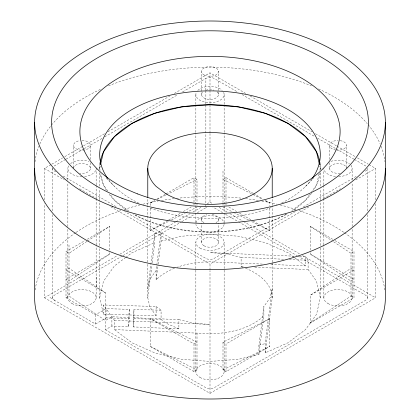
<?xml version="1.0" encoding="UTF-8"?>
<svg xmlns="http://www.w3.org/2000/svg" width="420" height="420" viewBox="0 0 420 420"><rect width="100%" height="100%" fill="white"/><g stroke="black" fill="none" stroke-linecap="round" stroke-linejoin="round"><path stroke-width="0.32" stroke-dasharray="2.1 1.58" d="M375.596 203.7L375.596 297.759L210 393.362L44.404 297.759L44.404 203.7M44.404 199.784L44.404 168.43L51.209 164.504M52.432 297.759L52.432 214.153M52.432 210.887L52.432 168.43M105.41 292.798L66.003 270.044L69.001 268.312L105.41 292.798L105.41 329.747L111.893 326.004L128.494 326.713L129.538 318.57L129.538 309.33L106.087 308.674L95.498 314.785L66.003 297.759L66.003 251.57L85.097 240.545M67.861 297.759L67.861 229.173M67.861 226.564L67.861 182.8M67.861 180.191L67.861 168.43M129.538 309.33L128.494 317.478L111.893 316.769L105.41 320.507L69.001 296.026L69.001 244.062M73.516 167.79L73.516 145.336M90.489 168.43L90.489 162.655M90.489 159.448L90.489 145.336M122.33 256L54.149 295.365A5.859 3.381 0 0 0 54.149 300.148L95.498 324.025L95.498 314.785M96.143 297.759L96.143 245.506M96.143 244.85L96.143 199.127M96.143 198.476L96.143 185.414M96.143 184.758L96.143 168.43A14.144 8.164 0 0 1 84.462 176.474M96.479 286.508L96.479 277.268M103.451 314.239L103.451 305.004L156.114 306.479L156.114 315.719L103.451 314.239L99.692 297.759L99.692 248.115M99.692 245.506L99.692 200.434M99.692 199.784L99.692 188.68M99.692 186.065L99.692 173.003M99.692 162.761L99.692 169.738M95.498 324.025L106.087 317.909L106.087 308.674M109.814 250.121L109.814 226.275L87.344 239.248M111.893 326.004L111.893 316.769M320.308 248.115L320.308 297.759L316.549 314.239L305.529 329.6L287.999 342.788L265.151 352.91L265.151 343.67L272.223 288.519L270.102 297.817L263.886 306.479L263.886 315.719L258.93 354.396L238.549 359.273L210 361.442L181.451 359.273L154.849 352.91L132.001 342.788L114.471 329.6L114.471 320.36L103.451 305.004M128.494 326.713L128.494 317.478M178.889 328.87L133.24 326.918L133.24 317.683L133.933 309.456L161.075 310.217L161.075 319.457L166 323.159L178.889 328.87L178.889 319.631L133.24 317.683M133.24 326.918L133.933 318.691L133.933 309.456M156.114 315.719L149.898 307.057L147.777 297.759L147.777 262.925M147.777 262.269L147.777 205.837M147.777 205.18L147.777 198.618M197.001 332.976L197.001 369.925L193.998 371.658L150.187 346.364L150.187 318.649L197.001 342.211L193.998 343.943L150.187 318.649M168.326 221.545L150.187 230.674L150.187 208.121M152.266 262.721L154.849 242.603L154.849 233.368L161.07 231.877L161.07 241.117L158.093 264.322M174.526 268.243A62.223 35.926 0 0 0 156.114 279.794L156.114 270.559L161.07 231.877M193.998 371.658L193.998 343.943M193.998 202.162L193.998 177.671L197.001 179.403L197.001 202.603M195.857 371.658L195.857 242.329M195.857 222.553L195.857 133.067M195.857 132.416L195.857 104.984M195.857 104.328L195.857 94.532M201.516 242.329L201.516 223.083M201.527 94.799L201.527 71.71M197.332 212.693L205.858 207.774L205.858 104.575M205.858 103.924L205.858 90.862M205.858 90.206L205.858 78.451A5.859 3.381 0 0 1 214.142 78.451L237.442 91.901M210 393.362L210 270.569M210 269.918L210 264.038L309.246 206.74M207.165 203.784L210 202.151L210 133.565M210 132.914L210 72.823L245.726 93.45M218.484 242.329L218.484 223.083M218.474 94.264L218.474 71.169M222.999 369.925L222.999 342.211L269.813 318.649L269.813 346.364L226.002 371.658L222.999 369.925L269.813 346.364M222.999 202.603L222.999 170.163M224.144 371.658L224.144 242.329M224.144 222.553L224.144 133.067M224.144 132.416L224.144 104.984M224.144 104.328L224.144 94.532M226.002 371.658L226.002 343.943L269.813 318.649M226.002 203.448L226.002 177.671L252.961 193.237M243.002 267.298A62.223 35.926 0 0 0 241.112 266.642L241.112 257.408L226.107 253.816L210 252.593L294.404 256.2M258.93 354.396L258.93 345.161L263.886 306.479M251.674 221.545L269.813 230.674L269.813 208.121M265.151 352.91L272.223 297.759L272.223 262.925M272.223 262.269L272.223 205.837M272.223 205.18L272.223 198.618M270.853 264.432L305.529 265.913L305.529 256.678L298.988 256.394M320.308 297.759L316.549 281.274L308.107 269.509L308.107 260.269L305.529 256.678M334.903 240.545L353.997 251.57L353.997 297.759L310.186 323.048L310.186 295.339L350.999 268.312L353.997 270.044L310.186 295.339M310.186 250.121L310.186 226.275L332.656 239.248M320.308 245.506L320.308 200.434M320.308 199.784L320.308 188.68M320.308 186.065L320.308 173.003M320.308 162.761L320.308 169.738M323.857 297.759L323.857 245.506M323.857 244.85L323.857 199.127M323.857 198.476L323.857 185.414M323.857 184.758L323.857 169.738M329.511 168.43L329.511 162.655M329.511 159.448L329.511 145.336M346.484 167.79L346.484 145.336M310.186 323.048L350.999 296.026L350.999 253.302L333.039 241.411M352.139 297.759L352.139 229.173M352.139 226.564L352.139 182.8M352.139 180.191L352.139 168.43M367.568 297.759L367.568 214.153M367.568 210.887L367.568 168.43A5.859 3.381 0 0 1 365.852 170.825L364.151 171.806M375.596 199.784L375.596 168.43L368.792 164.504M154.849 233.368L147.777 288.519L149.898 279.221L156.114 270.559M147.777 297.759L151.935 265.314M156.114 279.794L158.015 264.968M100.259 165.953L99.692 168.43L100.117 170.289M99.692 297.759L103.451 281.274L114.471 265.913L125.192 257.849M319.037 174.001L316.549 184.916L311.608 191.798M319.882 170.289L320.308 168.43L319.741 165.953M309.708 194.45L305.529 200.272L291.144 211.097M305.529 186.417L313.651 178.185M125.717 257.455L132.001 252.725L154.849 242.603M86.961 241.411L69.001 253.302L66.003 251.57M87.502 241.048L109.814 226.275M109.814 253.99L69.001 281.012L66.003 279.284L109.814 253.99L109.814 252.698M51.776 164.173L62.549 157.952M64.817 156.644L82.966 146.165M83.533 145.84L104.517 133.723M107.919 131.759L169.733 96.07M174.274 93.45L210 72.823M65.51 159.479L54.149 166.036A5.859 3.381 0 0 0 53.214 166.74M66.076 159.149L83.69 148.979M84.263 148.654L102.443 138.154M104.717 136.841L178.012 94.526M182.558 91.901L205.858 78.451M150.187 205.543L150.187 202.965L154.119 200.692M156.928 199.075L165.354 194.208M165.916 193.883L193.998 177.671M226.002 177.671L222.999 179.403L252.257 194.129M150.187 230.674L168.163 220.3M168.725 219.975L180.521 213.166M183.33 211.543L191.189 207.002M44.404 297.759L117.558 255.518M119.826 254.21L175.408 222.122M175.975 221.797L190.15 213.607M192.985 211.974L200.928 207.391M122.897 255.67L181.424 221.881M181.991 221.555L194.492 214.337M66.003 297.759L69.001 296.026M295.397 211.502L214.142 258.41A5.859 3.381 0 0 1 205.858 258.41L124.604 211.502M303.35 206.908L356.764 176.075M323.421 198.555L340.436 188.732M355.751 179.891L375.596 168.43M350.999 253.302L353.997 251.57M150.187 202.965L154.87 200.608M157.211 199.432L165.989 195.011M166.572 194.717L197.001 179.403M171.255 220.075L185.299 213.003M185.882 212.709L197.001 207.113M286.214 214.253C262.799 226.763 236.313 231.415 210 232.118C183.645 231.42 157.127 226.737 133.675 214.205M161.07 241.117L181.451 236.24L210 234.071L238.549 236.24L265.151 242.603L287.999 252.725L294.284 257.455M258.93 345.161L265.151 343.67M106.087 317.909L129.538 318.57M133.933 318.691L161.075 319.457M241.112 257.408L284.692 259.271M289.244 259.466L308.107 260.269M262.343 264.07L210 261.833A62.223 35.926 0 0 0 176.999 267.298M241.112 266.642L243.716 266.758M254.772 267.23L308.107 269.509M114.471 320.36L210 324.445L193.893 323.221L178.889 319.631M114.471 329.6L210 333.68A62.223 35.926 0 0 0 263.886 315.719M252.84 194.423L262.789 199.432M265.13 200.608L269.813 202.965L269.813 205.543M222.999 207.113L232.948 212.121M233.531 212.415L248.745 220.075M150.187 346.364L197.001 369.925M250.268 96.07L312.081 131.759M315.483 133.723L336.467 145.84M337.034 146.165L355.183 156.644M357.452 157.952L368.225 164.173M241.988 94.526L315.284 136.841M317.557 138.154L335.738 148.654M336.31 148.979L353.923 159.149M354.491 159.479L365.852 166.036A5.859 3.381 0 0 1 366.786 166.74M253.523 193.562L263.072 199.075M265.881 200.692L269.813 202.965M228.811 207.002L236.67 211.543M239.479 213.166L252.399 220.626M252.961 220.946L269.813 230.674M310.186 253.99L353.997 279.284L350.999 281.012L310.186 253.99L310.186 252.698M210 202.151L212.835 203.784M219.072 207.391L227.015 211.974M229.85 213.607L242.891 221.141M243.458 221.466L300.174 254.21M302.442 255.518L375.596 297.759M222.668 212.693L214.142 207.774A5.859 3.381 0 0 0 212.929 207.239M225.509 214.337L238.009 221.555M238.576 221.881L297.103 255.67M297.67 256L365.852 295.365A5.859 3.381 0 0 1 365.852 300.148L214.142 387.739A5.859 3.381 0 0 1 205.858 387.739L105.41 329.747M350.999 296.026L353.997 297.759M55.849 171.806L54.149 170.825A5.859 3.381 0 0 1 52.631 167.554M63.236 176.075L116.65 206.908M44.404 168.43L64.249 179.891M79.564 188.732L96.579 198.555M110.754 206.74L210 264.038M222.999 342.211L226.002 343.943M50.001 297.523L55.13 300.484M310.186 226.275L332.498 241.048M294.808 257.849L305.529 265.913M128.856 211.097L114.471 200.272L110.077 194.15M156.114 306.479L161.075 310.217M106.349 178.185L114.471 186.417M107.898 191.116L103.451 184.916L100.963 174.001M226.002 204.094L226.002 205.38M222.999 203.249L222.999 205.18M218.484 219.235L218.484 222.442M201.516 219.235L201.516 222.442M197.001 203.249L197.001 205.18M193.998 202.802L193.998 205.38M340.195 140.606A8.484 4.898 0 0 1 346.322 146.291A8.484 4.898 0 0 1 336.893 150.192M335.8 150.071A8.484 4.898 0 0 1 329.584 144.695A8.484 4.898 0 0 1 338 140.438M340.195 173.161A8.484 4.898 0 0 1 329.642 169.281A8.484 4.898 0 0 1 337.26 163.553A8.484 4.898 0 0 1 346.484 168.43M82 140.438A8.484 4.898 0 0 1 89.691 147.409A8.484 4.898 0 0 1 75.5 148.486A8.484 4.898 0 0 1 79.805 140.606M73.516 168.43A8.484 4.898 0 0 1 82.74 163.553A8.484 4.898 0 0 1 90.358 169.281A8.484 4.898 0 0 1 79.805 173.161M212.195 214.505A8.484 4.898 0 0 1 216.001 222.7M203.999 222.7A8.484 4.898 0 0 1 206.75 214.709M35.018 161.81A175.361 101.241 0 0 1 38.871 146.323M39.832 143.976A175.361 101.241 0 0 1 51.072 125.643M51.476 125.144A175.361 101.241 0 0 1 101.435 88.924M108.439 85.895A175.361 101.241 0 0 1 311.561 85.895M318.565 88.924A175.361 101.241 0 0 1 367.274 123.653M368.114 124.645A175.361 101.241 0 0 1 380.168 143.976M381.129 146.323A175.361 101.241 0 0 1 384.983 161.81M320.072 172.594A110.308 63.688 0 0 1 313.551 190.376M311.561 193.284A110.308 63.688 0 0 1 292.934 210.42M286.451 214.337A110.308 63.688 0 0 1 133.549 214.337M127.066 210.42A110.308 63.688 0 0 1 108.439 193.284M106.449 190.376A110.308 63.688 0 0 1 99.928 172.594M99.713 169.622A110.308 63.688 0 0 1 99.813 165.454M320.072 164.267A110.308 63.688 0 0 1 320.287 169.622M217.103 91.854A8.484 4.898 0 0 1 210.467 99.424A8.484 4.898 0 0 1 202.429 92.321M205.832 90.263A8.484 4.898 0 0 1 213.833 90.158M311.913 178.946A110.308 63.688 0 0 1 281.09 203.27M271.283 207.527A110.308 63.688 0 0 1 148.717 207.527M138.91 203.27A110.308 63.688 0 0 1 108.439 179.424M35.165 289.931A175.361 101.241 0 0 1 75.49 232.801M76.02 232.439A175.361 101.241 0 0 1 121.081 210.494M124.079 209.501A175.361 101.241 0 0 1 139.786 204.981M142.895 204.22A175.361 101.241 0 0 1 158.125 201.043M161.364 200.487A175.361 101.241 0 0 1 174.541 198.602M176.416 198.387A175.361 101.241 0 0 1 243.584 198.387M245.459 198.602A175.361 101.241 0 0 1 258.636 200.487M261.875 201.043A175.361 101.241 0 0 1 277.106 204.22M280.214 204.981A175.361 101.241 0 0 1 295.921 209.501M298.919 210.494A175.361 101.241 0 0 1 343.98 232.439M344.51 232.801A175.361 101.241 0 0 1 384.836 289.931M205.858 207.774A5.859 3.381 0 0 1 206.64 207.396M245.474 268.243A62.223 35.926 0 0 1 272.223 297.759M351.062 165.307A14.144 8.164 0 0 1 338 176.594M335.538 176.474A14.144 8.164 0 0 1 323.857 168.43M330.929 161.359A14.144 8.164 0 0 1 349.44 163.632M224.112 224.39A14.144 8.164 0 0 1 210 232.024A14.144 8.164 0 0 1 195.888 224.39M195.977 222.794A14.144 8.164 0 0 1 210.924 215.712A14.144 8.164 0 0 1 224.144 223.855M223.661 92.421A14.144 8.164 0 0 1 210 102.695A14.144 8.164 0 0 1 196.34 92.421M197.752 90.447A14.144 8.164 0 0 1 222.248 90.447M82 176.594A14.144 8.164 0 0 1 68.938 165.307M70.56 163.632A14.144 8.164 0 0 1 89.072 161.359M203.999 245.795A8.484 4.898 0 0 0 218.195 243.6A8.484 4.898 0 0 0 207.805 237.599A8.484 4.898 0 0 0 203.999 245.795M204.341 75.086A8.484 4.898 0 0 0 218.305 72.445A8.484 4.898 0 0 0 207.354 66.785A8.484 4.898 0 0 0 204.341 75.086M199.999 377.428A14.144 8.164 0 0 0 223.661 373.769A14.144 8.164 0 0 0 206.341 363.767A14.144 8.164 0 0 0 199.999 377.428M199.999 248.105A14.144 8.164 0 0 0 223.661 244.445A14.144 8.164 0 0 0 206.341 234.444A14.144 8.164 0 0 0 199.999 248.105M327.999 303.529A14.144 8.164 0 0 0 351.661 299.869A14.144 8.164 0 0 0 334.336 289.868A14.144 8.164 0 0 0 327.999 303.529M72.004 303.529A14.144 8.164 0 0 0 95.66 299.869A14.144 8.164 0 0 0 78.341 289.868A14.144 8.164 0 0 0 72.004 303.529"/><path stroke-width="0.63" d="M34.64 122.241L34.64 297.759A175.361 101.241 0 0 0 210 399A175.361 101.241 0 0 0 385.361 297.759L385.361 122.241M147.777 197.305L147.777 168.43M272.223 197.305L272.223 168.43M100.538 164.719L103.451 151.946L114.471 136.589L132.001 123.401L154.849 113.279L181.451 106.916L210 104.748L238.549 106.916L265.151 113.279L287.999 123.401L305.529 136.589L316.549 151.946L319.463 164.719M385.361 168.43A175.361 101.241 0 0 1 210 269.677A175.361 101.241 0 0 1 34.64 168.43M100.175 162.488A110.308 63.688 0 0 1 210 104.748A110.308 63.688 0 0 1 319.825 162.488M107.746 178.463A110.308 63.688 0 0 1 210 90.888A110.308 63.688 0 0 1 312.254 178.463M166 193.835L156.114 186.396A62.223 35.926 0 0 1 204.577 132.641A62.223 35.926 0 0 1 268.475 180.721A62.223 35.926 0 0 1 166 193.835M112.576 206.425A175.361 101.241 0 0 0 384.983 128.867A175.361 101.241 0 0 0 132.442 31.442A175.361 101.241 0 0 0 112.576 206.425M122.005 198.277A158.393 91.445 0 0 0 368.051 128.226A158.393 91.445 0 0 0 139.944 40.231A158.393 91.445 0 0 0 122.005 198.277M137.718 193.94A130.106 75.117 0 0 0 339.827 136.395A130.106 75.117 0 0 0 152.455 64.113A130.106 75.117 0 0 0 137.718 193.94"/></g></svg>
